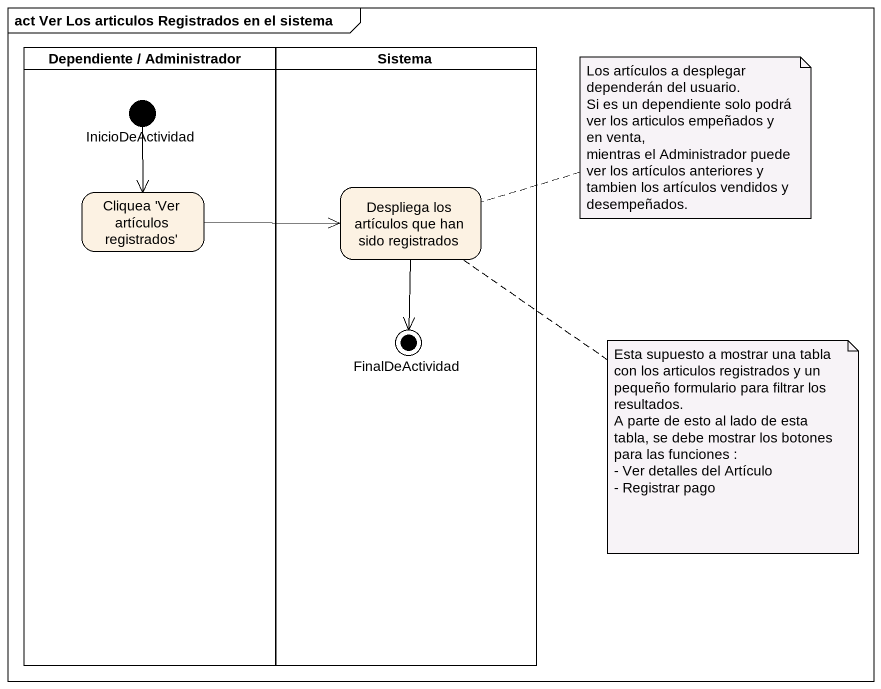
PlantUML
@startuml
mainframe act Ver Los articulos Registrados en el sistema
hide empty description
state "Dependiente / Administrador" as Dependiente_Administrador <<partition>> {
  state InicioDeActividad <<start>>
  state "Cliquea 'Ver artículos registrados'" as Cliquea_Ver_artículos
}
state Sistema <<partition>> {
  state "Despliega los artículos que han sido registrados" as Despliega_los_artículos_que
  state FinalDeActividad <<end>>
}
InicioDeActividad --> Cliquea_Ver_artículos
Cliquea_Ver_artículos -right-> Despliega_los_artículos_que
Despliega_los_artículos_que --> FinalDeActividad
note right of Despliega_los_artículos_que
  Los artículos a desplegar dependerán del usuario.
  Si es un dependiente solo podrá ver los articulos empeñados y en venta,
  mientras el Administrador puede ver los artículos anteriores y tambien los artículos vendidos y desempeñados.
end note
note bottom of Despliega_los_artículos_que
  Esta supuesto a mostrar una tabla con los articulos registrados y un pequeño formulario para filtrar los resultados.
  A parte de esto al lado de esta tabla, se debe mostrar los botones para las funciones :
  - Ver detalles del Artículo
  - Registrar pago
end note
@enduml
